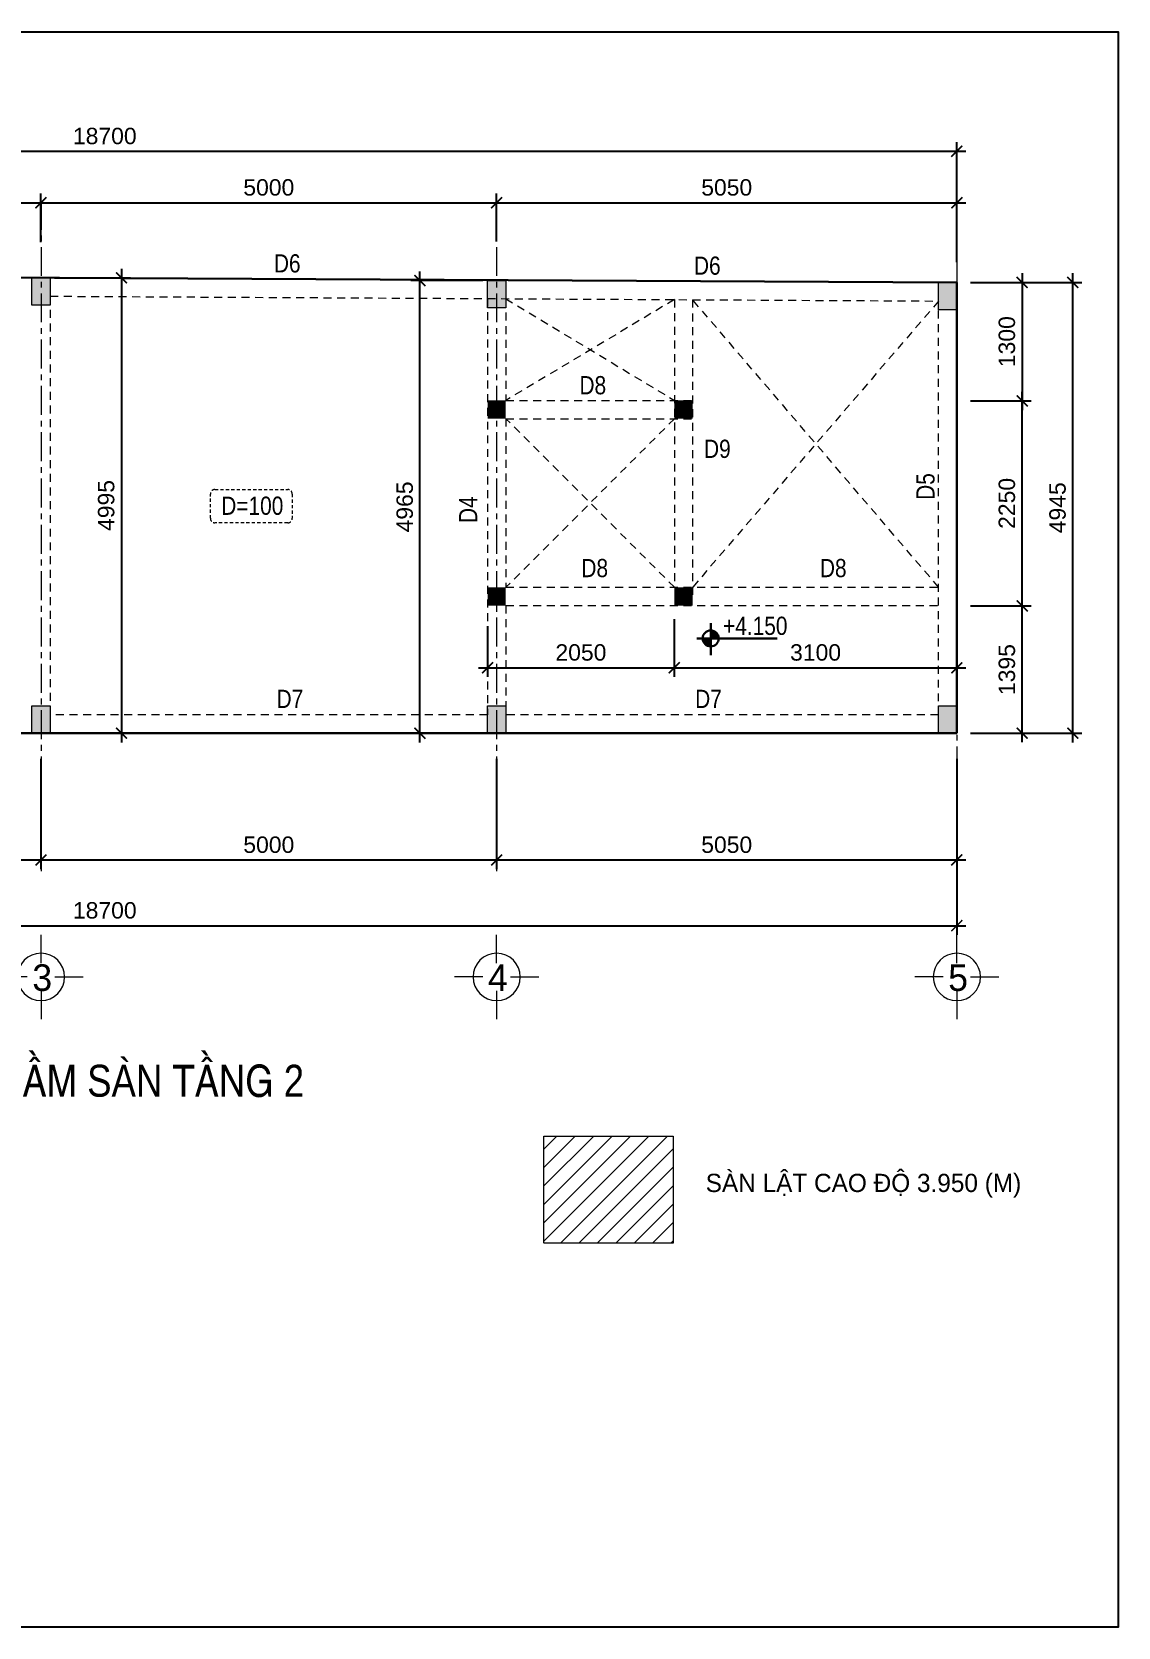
# Model space of a CAD drawing. Header units: millimetres. Extents: x -559287 to -299624, y 2351330 to 2655682.
# Drawn here: x -523494 to -511574, y 2534803 to 2552301 of the extents above; entities that cross this region are included whole.
import ezdxf
from ezdxf.enums import TextEntityAlignment as Align

# ---------------------------------------------------------------- set-up
doc = ezdxf.new("R2010")
doc.units = ezdxf.units.MM
doc.header["$LTSCALE"] = 10
for name, pattern in [('ACAD_ISO04W100', [30, 24, -3, 0, -3]), ('CENTER', [50.8, 31.75, -6.35, 6.35, -6.35]), ('HIDDEN', [0.3, 0.175, -0.125]), ('HIDDENX2', [0.75, 0.5, -0.25])]:
    doc.linetypes.add(name, pattern=pattern)
doc.layers.get('0').update_dxf_attribs({"lineweight": 20})
doc.layers.get('Defpoints').update_dxf_attribs({"lineweight": 20})
for name, color, linetype, lineweight in [('BTCT', 7, 'Continuous', 20), ('Dim', 251, 'Continuous', 15), ('Hatch', 137, 'Continuous', 5), ('kata_text', 7, 'Continuous', 30), ('Net khuat', 76, 'HIDDENX2', 15), ('Net-thay', 252, 'Continuous', 9), ('Text', 54, 'Continuous', 25), ('Tim', 144, 'CENTER', 9), ('Tuong', 1, 'Continuous', 30)]:
    doc.layers.add(name, color=color, linetype=linetype, lineweight=lineweight)
doc.layers.add('L7-03', color=7, linetype='Continuous')
doc.layers.add('ththep', color=3, linetype='Continuous')
doc.styles.add('HELVE', font='VHAVAN.TTF', dxfattribs={"height": 800})
doc.styles.add('kata_text', font='VHELVCN.TTF')
doc.styles.add('NGHIA5', font='arial_0.ttf', dxfattribs={"height": 180})
doc.styles.add('STYLE1-S1', font='VHARIALN.TTF')
doc.styles.add('TEXT', font='VHELVCN.TTF')
doc.styles.add('THUONG', font='VHAVAN.TTF')
doc.dimstyles.new('dim100', dxfattribs={"dimscale": 100, "dimtxt": 180, "dimasz": 1.2, "dimexe": 1, "dimexo": 1.5, "dimgap": 0.75, "dimtad": 1, "dimdec": 0, "dimzin": 0, "dimdsep": 46, "dimtxsty": 'NGHIA5', "dimblk1": 'ARCHTICK', "dimblk2": 'ARCHTICK', "dimsah": 1, "dimcen": 0.09, "dimdle": 1, "dimclrd": 256, "dimclre": 256, "dimclrt": 54, "dimadec": 0, "dimazin": 0, "dimtfac": 1, "dimtdec": 0, "dimtofl": 0, "dimtmove": 2, "dimatfit": 3, "dimfxl": 0, "dimtolj": 1, "dimtzin": 0, "dimarcsym": 0})

# ---------------------------------------------------------------- blocks, each defined once
blk = doc.blocks.new('_ARCHTICK')
at = {"color": 0, "linetype": 'ByBlock', "const_width": 0.15}
blk.add_lwpolyline([(-0.5, -0.5), (0.5, 0.5)], dxfattribs=at)
blk = doc.blocks.new('*D127')
at = {"layer": 'Defpoints', "color": 0, "transparency": 16777216}
for p in [(-526944, 2544478), (-523394, 2544478), (-523394, 2543218)]:
    blk.add_point(p, dxfattribs=at)
at = {"layer": 'Dim', "lineweight": -2, "transparency": 16777216}
for p, q in [((-526944, 2544328), (-526944, 2543118)), ((-523394, 2544328), (-523394, 2543118)), ((-527044, 2543218), (-523294, 2543218))]:
    blk.add_line(p, q, dxfattribs=at)
at = {"layer": 'Dim', "lineweight": -2, "transparency": 16777216, "xscale": 120, "yscale": 120, "zscale": 120, "rotation": 180}
blk.add_blockref('_ARCHTICK', (-526944, 2543218), dxfattribs=at)
at = {"layer": 'Dim', "lineweight": -2, "transparency": 16777216, "xscale": 120, "yscale": 120, "zscale": 120}
blk.add_blockref('_ARCHTICK', (-523394, 2543218), dxfattribs=at)
at = {"layer": 'Dim', "color": 54, "transparency": 16777216, "insert": (-525169, 2543384), "char_height": 180, "attachment_point": 5, "style": 'NGHIA5'}
blk.add_mtext('\\A1;3550', dxfattribs=at)
blk = doc.blocks.new('*D128')
at = {"layer": 'Defpoints', "color": 0, "transparency": 16777216}
for p in [(-523394, 2544478), (-518394, 2544478), (-518394, 2543218)]:
    blk.add_point(p, dxfattribs=at)
at = {"layer": 'Dim', "lineweight": -2, "transparency": 16777216}
for p, q in [((-523394, 2544328), (-523394, 2543118)), ((-518394, 2544328), (-518394, 2543118)), ((-523494, 2543218), (-518294, 2543218))]:
    blk.add_line(p, q, dxfattribs=at)
at = {"layer": 'Dim', "lineweight": -2, "transparency": 16777216, "xscale": 120, "yscale": 120, "zscale": 120, "rotation": 180}
blk.add_blockref('_ARCHTICK', (-523394, 2543218), dxfattribs=at)
at = {"layer": 'Dim', "lineweight": -2, "transparency": 16777216, "xscale": 120, "yscale": 120, "zscale": 120}
blk.add_blockref('_ARCHTICK', (-518394, 2543218), dxfattribs=at)
at = {"layer": 'Dim', "color": 54, "transparency": 16777216, "insert": (-520894, 2543384), "char_height": 180, "attachment_point": 5, "style": 'NGHIA5'}
blk.add_mtext('\\A1;5000', dxfattribs=at)
blk = doc.blocks.new('*D129')
at = {"layer": 'Defpoints', "color": 0, "transparency": 16777216}
for p in [(-518394, 2544478), (-513344, 2544478), (-513344, 2543218)]:
    blk.add_point(p, dxfattribs=at)
at = {"layer": 'Dim', "lineweight": -2, "transparency": 16777216}
for p, q in [((-518394, 2544328), (-518394, 2543118)), ((-513344, 2544328), (-513344, 2543118)), ((-518494, 2543218), (-513244, 2543218))]:
    blk.add_line(p, q, dxfattribs=at)
at = {"layer": 'Dim', "lineweight": -2, "transparency": 16777216, "xscale": 120, "yscale": 120, "zscale": 120, "rotation": 180}
blk.add_blockref('_ARCHTICK', (-518394, 2543218), dxfattribs=at)
at = {"layer": 'Dim', "lineweight": -2, "transparency": 16777216, "xscale": 120, "yscale": 120, "zscale": 120}
blk.add_blockref('_ARCHTICK', (-513344, 2543218), dxfattribs=at)
at = {"layer": 'Dim', "color": 54, "transparency": 16777216, "insert": (-515869, 2543384), "char_height": 180, "attachment_point": 5, "style": 'NGHIA5'}
blk.add_mtext('\\A1;5050', dxfattribs=at)
blk = doc.blocks.new('*D130')
at = {"layer": 'Defpoints', "color": 0, "transparency": 16777216}
for p in [(-532044, 2544478), (-513344, 2544478), (-513344, 2542497)]:
    blk.add_point(p, dxfattribs=at)
at = {"layer": 'Dim', "lineweight": -2, "transparency": 16777216}
for p, q in [((-532044, 2544328), (-532044, 2542397)), ((-513344, 2544328), (-513344, 2542397)), ((-532144, 2542497), (-513244, 2542497))]:
    blk.add_line(p, q, dxfattribs=at)
at = {"layer": 'Dim', "lineweight": -2, "transparency": 16777216, "xscale": 120, "yscale": 120, "zscale": 120, "rotation": 180}
blk.add_blockref('_ARCHTICK', (-532044, 2542497), dxfattribs=at)
at = {"layer": 'Dim', "lineweight": -2, "transparency": 16777216, "xscale": 120, "yscale": 120, "zscale": 120}
blk.add_blockref('_ARCHTICK', (-513344, 2542497), dxfattribs=at)
at = {"layer": 'Dim', "color": 54, "transparency": 16777216, "insert": (-522694, 2542664), "char_height": 180, "attachment_point": 5, "style": 'NGHIA5'}
blk.add_mtext('\\A1;18700', dxfattribs=at)
blk = doc.blocks.new('truc ngang-helve')
for points in [[(0, -4.8), (0, 0)], [(-2.33, -7.13), (-7.13, -7.13)], [(2.33, -7.13), (7.13, -7.13)], [(0, -9.45), (0, -14.26)]]:
    blk.add_lwpolyline(points)
blk.add_circle((0, -7.13), 4)
at = {"style": 'HELVE'}
blk.add_attdef('A', text='', height=4.5, dxfattribs=at).set_placement((0.03, -7.01), align=Align.MIDDLE_CENTER)
blk = doc.blocks.new('*D133')
at = {"layer": 'Defpoints', "color": 0, "transparency": 16777216}
for p in [(-523394, 2550427), (-526944, 2549852), (-523394, 2549846)]:
    blk.add_point(p, dxfattribs=at)
at = {"layer": 'Dim', "lineweight": -2, "transparency": 16777216}
for p, q in [((-526944, 2550002), (-526944, 2550527)), ((-523394, 2549996), (-523394, 2550527)), ((-527044, 2550427), (-523294, 2550427))]:
    blk.add_line(p, q, dxfattribs=at)
at = {"layer": 'Dim', "lineweight": -2, "transparency": 16777216, "xscale": 120, "yscale": 120, "zscale": 120, "rotation": 180}
blk.add_blockref('_ARCHTICK', (-526944, 2550427), dxfattribs=at)
at = {"layer": 'Dim', "lineweight": -2, "transparency": 16777216, "xscale": 120, "yscale": 120, "zscale": 120}
blk.add_blockref('_ARCHTICK', (-523394, 2550427), dxfattribs=at)
at = {"layer": 'Dim', "color": 54, "transparency": 16777216, "insert": (-525169, 2550594), "char_height": 180, "attachment_point": 5, "style": 'NGHIA5'}
blk.add_mtext('\\A1;3550', dxfattribs=at)
blk = doc.blocks.new('*D134')
at = {"layer": 'Defpoints', "color": 0, "transparency": 16777216}
for p in [(-518394, 2550427), (-523394, 2549846), (-518394, 2549852)]:
    blk.add_point(p, dxfattribs=at)
at = {"layer": 'Dim', "lineweight": -2, "transparency": 16777216}
for p, q in [((-523394, 2549996), (-523394, 2550527)), ((-518394, 2550002), (-518394, 2550527)), ((-523494, 2550427), (-518294, 2550427))]:
    blk.add_line(p, q, dxfattribs=at)
at = {"layer": 'Dim', "lineweight": -2, "transparency": 16777216, "xscale": 120, "yscale": 120, "zscale": 120, "rotation": 180}
blk.add_blockref('_ARCHTICK', (-523394, 2550427), dxfattribs=at)
at = {"layer": 'Dim', "lineweight": -2, "transparency": 16777216, "xscale": 120, "yscale": 120, "zscale": 120}
blk.add_blockref('_ARCHTICK', (-518394, 2550427), dxfattribs=at)
at = {"layer": 'Dim', "color": 54, "transparency": 16777216, "insert": (-520894, 2550594), "char_height": 180, "attachment_point": 5, "style": 'NGHIA5'}
blk.add_mtext('\\A1;5000', dxfattribs=at)
blk = doc.blocks.new('*D135')
at = {"layer": 'Defpoints', "color": 0, "transparency": 16777216}
for p in [(-513344, 2550427), (-518394, 2549852), (-513344, 2549624)]:
    blk.add_point(p, dxfattribs=at)
at = {"layer": 'Dim', "lineweight": -2, "transparency": 16777216}
for p, q in [((-518394, 2550002), (-518394, 2550527)), ((-513344, 2549774), (-513344, 2550527)), ((-518494, 2550427), (-513244, 2550427))]:
    blk.add_line(p, q, dxfattribs=at)
at = {"layer": 'Dim', "lineweight": -2, "transparency": 16777216, "xscale": 120, "yscale": 120, "zscale": 120, "rotation": 180}
blk.add_blockref('_ARCHTICK', (-518394, 2550427), dxfattribs=at)
at = {"layer": 'Dim', "lineweight": -2, "transparency": 16777216, "xscale": 120, "yscale": 120, "zscale": 120}
blk.add_blockref('_ARCHTICK', (-513344, 2550427), dxfattribs=at)
at = {"layer": 'Dim', "color": 54, "transparency": 16777216, "insert": (-515869, 2550594), "char_height": 180, "attachment_point": 5, "style": 'NGHIA5'}
blk.add_mtext('\\A1;5050', dxfattribs=at)
blk = doc.blocks.new('*D136')
at = {"layer": 'Defpoints', "color": 0, "transparency": 16777216}
for p in [(-513344, 2550991), (-532044, 2549852), (-513344, 2549688)]:
    blk.add_point(p, dxfattribs=at)
at = {"layer": 'Dim', "lineweight": -2, "transparency": 16777216}
for p, q in [((-532044, 2550002), (-532044, 2551091)), ((-513344, 2549838), (-513344, 2551091)), ((-532144, 2550991), (-513244, 2550991))]:
    blk.add_line(p, q, dxfattribs=at)
at = {"layer": 'Dim', "lineweight": -2, "transparency": 16777216, "xscale": 120, "yscale": 120, "zscale": 120, "rotation": 180}
blk.add_blockref('_ARCHTICK', (-532044, 2550991), dxfattribs=at)
at = {"layer": 'Dim', "lineweight": -2, "transparency": 16777216, "xscale": 120, "yscale": 120, "zscale": 120}
blk.add_blockref('_ARCHTICK', (-513344, 2550991), dxfattribs=at)
at = {"layer": 'Dim', "color": 54, "transparency": 16777216, "insert": (-522694, 2551158), "char_height": 180, "attachment_point": 5, "style": 'NGHIA5'}
blk.add_mtext('\\A1;18700', dxfattribs=at)
blk = doc.blocks.new('*D137')
at = {"layer": 'Defpoints', "color": 0, "transparency": 16777216}
for p in [(-513344, 2546004), (-512627, 2546004), (-513344, 2544609)]:
    blk.add_point(p, dxfattribs=at)
at = {"layer": 'Dim', "lineweight": -2, "transparency": 16777216}
for p, q in [((-513194, 2546004), (-512527, 2546004)), ((-512627, 2544509), (-512627, 2546104)), ((-513194, 2544609), (-512527, 2544609))]:
    blk.add_line(p, q, dxfattribs=at)
at = {"layer": 'Dim', "lineweight": -2, "transparency": 16777216, "xscale": 120, "yscale": 120, "zscale": 120}
for p, rotation in [((-512627, 2546004), 90), ((-512627, 2544609), 270)]:
    blk.add_blockref('_ARCHTICK', p, dxfattribs=dict(at, rotation=rotation))
at = {"layer": 'Dim', "color": 54, "transparency": 16777216, "insert": (-512794, 2545306), "char_height": 180, "attachment_point": 5, "rotation": 90, "style": 'NGHIA5'}
blk.add_mtext('\\A1;1395', dxfattribs=at)
blk = doc.blocks.new('*D138')
at = {"layer": 'Defpoints', "color": 0, "transparency": 16777216}
for p in [(-513344, 2548253), (-512627, 2548253), (-513344, 2546004)]:
    blk.add_point(p, dxfattribs=at)
at = {"layer": 'Dim', "lineweight": -2, "transparency": 16777216}
for p, q in [((-513194, 2548253), (-512527, 2548253)), ((-512627, 2545904), (-512627, 2548353)), ((-513194, 2546004), (-512527, 2546004))]:
    blk.add_line(p, q, dxfattribs=at)
at = {"layer": 'Dim', "lineweight": -2, "transparency": 16777216, "xscale": 120, "yscale": 120, "zscale": 120}
for p, rotation in [((-512627, 2548253), 90), ((-512627, 2546004), 270)]:
    blk.add_blockref('_ARCHTICK', p, dxfattribs=dict(at, rotation=rotation))
at = {"layer": 'Dim', "color": 54, "transparency": 16777216, "insert": (-512794, 2547129), "char_height": 180, "attachment_point": 5, "rotation": 90, "style": 'NGHIA5'}
blk.add_mtext('\\A1;2250', dxfattribs=at)
blk = doc.blocks.new('*D139')
at = {"layer": 'Defpoints', "color": 0, "transparency": 16777216}
for p in [(-513344, 2549553), (-513344, 2548253), (-512627, 2548253)]:
    blk.add_point(p, dxfattribs=at)
at = {"layer": 'Dim', "lineweight": -2, "transparency": 16777216}
for p, q in [((-512627, 2549653), (-512627, 2548153)), ((-513194, 2549553), (-512527, 2549553)), ((-513194, 2548253), (-512527, 2548253))]:
    blk.add_line(p, q, dxfattribs=at)
at = {"layer": 'Dim', "lineweight": -2, "transparency": 16777216, "xscale": 120, "yscale": 120, "zscale": 120}
for p, rotation in [((-512627, 2549553), 90), ((-512627, 2548253), 270)]:
    blk.add_blockref('_ARCHTICK', p, dxfattribs=dict(at, rotation=rotation))
at = {"layer": 'Dim', "color": 54, "transparency": 16777216, "insert": (-512794, 2548903), "char_height": 180, "attachment_point": 5, "rotation": 90, "style": 'NGHIA5'}
blk.add_mtext('\\A1;1300', dxfattribs=at)
blk = doc.blocks.new('*D140')
at = {"layer": 'Defpoints', "color": 0, "transparency": 16777216}
for p in [(-513344, 2549553), (-512071, 2549553), (-513344, 2544608)]:
    blk.add_point(p, dxfattribs=at)
at = {"layer": 'Dim', "lineweight": -2, "transparency": 16777216}
for p, q in [((-512071, 2544508), (-512071, 2549653)), ((-513194, 2549553), (-511971, 2549553)), ((-513194, 2544608), (-511971, 2544608))]:
    blk.add_line(p, q, dxfattribs=at)
at = {"layer": 'Dim', "lineweight": -2, "transparency": 16777216, "xscale": 120, "yscale": 120, "zscale": 120}
for p, rotation in [((-512071, 2549553), 90), ((-512071, 2544608), 270)]:
    blk.add_blockref('_ARCHTICK', p, dxfattribs=dict(at, rotation=rotation))
at = {"layer": 'Dim', "color": 54, "transparency": 16777216, "insert": (-512238, 2547081), "char_height": 180, "attachment_point": 5, "rotation": 90, "style": 'NGHIA5'}
blk.add_mtext('\\A1;4945', dxfattribs=at)
blk = doc.blocks.new('*D141')
at = {"layer": 'Defpoints', "color": 0, "transparency": 16777216}
for p in [(-516444, 2546008), (-518494, 2545933), (-516444, 2545326)]:
    blk.add_point(p, dxfattribs=at)
at = {"layer": 'Dim', "lineweight": -2, "transparency": 16777216}
for p, q in [((-518494, 2545783), (-518494, 2545226)), ((-516444, 2545858), (-516444, 2545226)), ((-518594, 2545326), (-516344, 2545326))]:
    blk.add_line(p, q, dxfattribs=at)
at = {"layer": 'Dim', "lineweight": -2, "transparency": 16777216, "xscale": 120, "yscale": 120, "zscale": 120, "rotation": 180}
blk.add_blockref('_ARCHTICK', (-518494, 2545326), dxfattribs=at)
at = {"layer": 'Dim', "lineweight": -2, "transparency": 16777216, "xscale": 120, "yscale": 120, "zscale": 120}
blk.add_blockref('_ARCHTICK', (-516444, 2545326), dxfattribs=at)
at = {"layer": 'Dim', "color": 54, "transparency": 16777216, "insert": (-517469, 2545493), "char_height": 180, "attachment_point": 5, "style": 'NGHIA5'}
blk.add_mtext('\\A1;2050', dxfattribs=at)
blk = doc.blocks.new('*D142')
at = {"layer": 'Defpoints', "color": 0, "transparency": 16777216}
for p in [(-516444, 2546008), (-513344, 2546003), (-513344, 2545326)]:
    blk.add_point(p, dxfattribs=at)
at = {"layer": 'Dim', "lineweight": -2, "transparency": 16777216}
for p, q in [((-516444, 2545858), (-516444, 2545226)), ((-513344, 2545853), (-513344, 2545226)), ((-516544, 2545326), (-513244, 2545326))]:
    blk.add_line(p, q, dxfattribs=at)
at = {"layer": 'Dim', "lineweight": -2, "transparency": 16777216, "xscale": 120, "yscale": 120, "zscale": 120, "rotation": 180}
blk.add_blockref('_ARCHTICK', (-516444, 2545326), dxfattribs=at)
at = {"layer": 'Dim', "lineweight": -2, "transparency": 16777216, "xscale": 120, "yscale": 120, "zscale": 120}
blk.add_blockref('_ARCHTICK', (-513344, 2545326), dxfattribs=at)
at = {"layer": 'Dim', "color": 54, "transparency": 16777216, "insert": (-514894, 2545493), "char_height": 180, "attachment_point": 5, "style": 'NGHIA5'}
blk.add_mtext('\\A1;3100', dxfattribs=at)
blk = doc.blocks.new('*D179')
at = {"layer": 'Defpoints', "color": 0, "transparency": 16777216}
for p in [(-523394, 2549603), (-523394, 2544608), (-522511, 2544608)]:
    blk.add_point(p, dxfattribs=at)
at = {"layer": 'Dim', "lineweight": -2, "transparency": 16777216}
for p, q in [((-522511, 2549703), (-522511, 2544508)), ((-523244, 2549603), (-522411, 2549603)), ((-523244, 2544608), (-522411, 2544608))]:
    blk.add_line(p, q, dxfattribs=at)
at = {"layer": 'Dim', "lineweight": -2, "transparency": 16777216, "xscale": 120, "yscale": 120, "zscale": 120}
for p, rotation in [((-522511, 2549603), 90), ((-522511, 2544608), 270)]:
    blk.add_blockref('_ARCHTICK', p, dxfattribs=dict(at, rotation=rotation))
at = {"layer": 'Dim', "color": 54, "transparency": 16777216, "insert": (-522678, 2547106), "char_height": 180, "attachment_point": 5, "rotation": 90, "style": 'NGHIA5'}
blk.add_mtext('\\A1;4995', dxfattribs=at)
blk = doc.blocks.new('*D180')
at = {"layer": 'Defpoints', "color": 0, "transparency": 16777216}
for p in [(-519235, 2549573), (-518394, 2549573), (-518394, 2544608)]:
    blk.add_point(p, dxfattribs=at)
at = {"layer": 'Dim', "lineweight": -2, "transparency": 16777216}
for p, q in [((-519235, 2544508), (-519235, 2549673)), ((-518544, 2549573), (-519335, 2549573)), ((-518544, 2544608), (-519335, 2544608))]:
    blk.add_line(p, q, dxfattribs=at)
at = {"layer": 'Dim', "lineweight": -2, "transparency": 16777216, "xscale": 120, "yscale": 120, "zscale": 120}
for p, rotation in [((-519235, 2549573), 90), ((-519235, 2544608), 270)]:
    blk.add_blockref('_ARCHTICK', p, dxfattribs=dict(at, rotation=rotation))
at = {"layer": 'Dim', "color": 54, "transparency": 16777216, "insert": (-519402, 2547090), "char_height": 180, "attachment_point": 5, "rotation": 90, "style": 'NGHIA5'}
blk.add_mtext('\\A1;4965', dxfattribs=at)
blk = doc.blocks.new('COS-MB')
h = blk.add_hatch(color=256)
h.paths.add_polyline_path([(200, 0, 0.414214), (0, 200), (0, 0)])
h.paths.add_polyline_path([(0, 0), (-200, 0, 0.414214), (0, -200)])
for p, q in [((-343, 0), (1657, 0)), ((0, -420), (0, 380))]:
    blk.add_line(p, q)
blk.add_circle((0, 0), 200)
at = {"style": 'TEXT', "width": 0.8}
blk.add_attdef('%%P0.000', (308, 87), '', height=400, dxfattribs=at)

msp = doc.modelspace()

# ---------------------------------------------------------------- hatches: boundary and pattern name
at = {"layer": 'Hatch'}
h = msp.add_hatch(dxfattribs=at)
h.set_pattern_fill('ANSI31', color=256, scale=45, style=0)
h.set_pattern_definition([(45, (-481897.51, 2354571.15), (-101.02788, 101.02788), [])])
h.paths.add_polyline_path([(-516458.5, 2540189.1), (-517876.1, 2540189.1), (-517876.1, 2539015.6), (-516458.5, 2539015.6)])

# ---------------------------------------------------------------- linework, layer by layer
at = {"color": 251, "linetype": 'ACAD_ISO04W100', "ltscale": 20}
msp.add_line((-513343.6, 2550549), (-513343.6, 2548702.9), dxfattribs=at)
at = {"layer": 'BTCT'}
for points in [[(-523292.8, 2549602.3), (-523292.8, 2549302.3), (-523492.8, 2549302.3), (-523492.8, 2549602.3)], [(-518293.2, 2549575), (-518293.2, 2549275), (-518493.2, 2549275), (-518493.2, 2549575)], [(-513543.6, 2549253.1), (-513543.6, 2549553.1), (-513343.6, 2549553.1), (-513343.6, 2549253.1)], [(-523493.8, 2544607.9), (-523493.8, 2544907.9), (-523293.8, 2544907.9), (-523293.8, 2544607.9)], [(-518493.8, 2544607.9), (-518493.8, 2544907.9), (-518293.8, 2544907.9), (-518293.8, 2544607.9)], [(-513343.8, 2544907.9), (-513343.8, 2544607.9), (-513543.8, 2544607.9), (-513543.8, 2544907.9)]]:
    msp.add_lwpolyline(points, close=True, dxfattribs=at)
for points in [[(-523492.8, 2549602.3), (-523292.8, 2549602.3), (-523492.8, 2549302.3), (-523292.8, 2549302.3)], [(-518493.2, 2549575), (-518293.2, 2549575), (-518493.2, 2549275), (-518293.2, 2549275)], [(-513343.6, 2549253.1), (-513543.6, 2549253.1), (-513343.6, 2549553.1), (-513543.6, 2549553.1)], [(-523293.8, 2544607.9), (-523493.8, 2544607.9), (-523293.8, 2544907.9), (-523493.8, 2544907.9)], [(-518293.8, 2544607.9), (-518493.8, 2544607.9), (-518293.8, 2544907.9), (-518493.8, 2544907.9)], [(-513543.8, 2544907.9), (-513343.8, 2544907.9), (-513543.8, 2544607.9), (-513343.8, 2544607.9)]]:
    msp.add_solid(points, dxfattribs=at)
at = {"layer": 'L7-03'}
for points in [[(-518493.8, 2548258.4), (-518493.8, 2548058.4), (-518293.8, 2548258.4), (-518293.8, 2548058.4)], [(-516443.8, 2548258.4), (-516443.8, 2548058.4), (-516243.8, 2548258.4), (-516243.8, 2548058.4)], [(-518493.8, 2546208.4), (-518493.8, 2546008.4), (-518293.8, 2546208.4), (-518293.8, 2546008.4)], [(-516443.8, 2546208.4), (-516443.8, 2546008.4), (-516243.8, 2546208.4), (-516243.8, 2546008.4)]]:
    msp.add_solid(points, dxfattribs=at)
at = {"layer": 'Net khuat', "linetype": 'HIDDEN', "ltscale": 50}
for p, q in [((-523293.8, 2549401.7), (-523293.8, 2544807.9)), ((-523293.8, 2549401.7), (-513543.6, 2549348.7)), ((-518493.8, 2549375.5), (-518493.8, 2544807.9)), ((-518293.8, 2549374.4), (-518293.8, 2548258.4)), ((-518293.8, 2549374.4), (-516443.8, 2548258.4)), ((-516443.8, 2549364.6), (-518293.8, 2548258.4)), ((-516443.8, 2549364.6), (-516443.8, 2546214)), ((-516243.8, 2549363.5), (-516243.8, 2546113.9)), ((-513543.9, 2546208.4), (-516243.8, 2549363.5)), ((-513543.6, 2549348.7), (-516243.8, 2546208.4)), ((-513544, 2544807.9), (-513543.6, 2549348.7)), ((-518293.8, 2548258.4), (-516243.8, 2548258.4)), ((-518293.8, 2548058.4), (-516243.8, 2548058.4)), ((-518293.8, 2548058.4), (-518293.8, 2546208.4)), ((-516443.8, 2548058.4), (-518293.8, 2546208.4)), ((-516443.8, 2546208.4), (-518293.8, 2548058.4)), ((-518293.8, 2546208.4), (-513543.9, 2546208.4)), ((-518293.8, 2546008.4), (-513543.9, 2546008.2)), ((-518293.8, 2546008.4), (-518293.8, 2544807.9)), ((-518493.8, 2544807.9), (-523293.8, 2544807.9)), ((-513544, 2544807.9), (-518293.8, 2544807.9))]:
    msp.add_line(p, q, dxfattribs=at)
at = {"layer": 'Net khuat', "linetype": 'HIDDEN', "ltscale": 20}
for p, q in [((-521535.6, 2546966), (-521535.6, 2547231)), ((-521485.6, 2547281), (-520686.1, 2547281)), ((-520636.1, 2547231), (-520636.1, 2546966)), ((-520686.1, 2546916), (-521485.6, 2546916))]:
    msp.add_line(p, q, dxfattribs=at)
at = {"layer": 'Net khuat'}
msp.add_lwpolyline([(-517876.1, 2540189.1), (-516458.5, 2540189.1), (-516458.5, 2539015.6), (-517876.1, 2539015.6)], close=True, dxfattribs=at)
at = {"layer": 'Net khuat', "linetype": 'HIDDEN', "ltscale": 20}
for centre, start, end in [((-521485.6, 2547231), 90, 180), ((-520686.1, 2547231), 0, 90), ((-521485.6, 2546966), 180, 270), ((-520686.1, 2546966), 270, 0)]:
    msp.add_arc(centre, 50, start, end, dxfattribs=at)
at = {"layer": 'ththep'}
msp.add_lwpolyline([(-535994.9, 2552300.9), (-511574.1, 2552300.9), (-511574.1, 2534803), (-535994.9, 2534803)], close=True, dxfattribs=at)
at = {"layer": 'Tim'}
for p, q in [((-523393.8, 2550449), (-523393.8, 2543093.4)), ((-518393.8, 2550449), (-518393.8, 2543093.4)), ((-513343.8, 2547002.9), (-513343.8, 2543093.4))]:
    msp.add_line(p, q, dxfattribs=at)
at = {"layer": 'Tuong'}
for p, q in [((-532042.7, 2549647.7), (-513343.5, 2549552.6)), ((-513343.5, 2549552.6), (-513344, 2544607.9)), ((-513344, 2544607.9), (-533475.4, 2544607.9))]:
    msp.add_line(p, q, dxfattribs=at)

# ---------------------------------------------------------------- block references
at = {"layer": 'kata_text'}
ref = msp.add_blockref('COS-MB', (-516045.1, 2545648.2), dxfattribs=dict(at, xscale=0.4399999999906868, yscale=0.4399999999906868, zscale=0.4399999999906868))
ref.add_attrib('%%P0.000', '+4.150', (-515909.5, 2545686.3), dxfattribs={"layer": '0', "height": 200, "style": 'kata_text'})
at = {"layer": 'Net-thay'}
ref = msp.add_blockref('truc ngang-helve', (-523393.8, 2541472.3), dxfattribs=dict(at, xscale=-64.86479999998119, yscale=64.8648000000976, zscale=64.8648, rotation=180))
ref.add_attrib('A', '3', dxfattribs={"layer": '0', "height": 291.9, "style": 'HELVE'}).set_placement((-523380.1, 2541926.9), align=Align.MIDDLE_CENTER)
ref = msp.add_blockref('truc ngang-helve', (-518393.8, 2541472.3), dxfattribs=dict(at, xscale=-64.86479999998119, yscale=64.8648000000976, zscale=64.8648, rotation=180))
ref.add_attrib('A', '4', dxfattribs={"layer": '0', "height": 291.9, "style": 'HELVE'}).set_placement((-518380.1, 2541926.9), align=Align.MIDDLE_CENTER)
ref = msp.add_blockref('truc ngang-helve', (-513343.8, 2541472.3), dxfattribs=dict(at, xscale=-64.86479999998119, yscale=64.8648000000976, zscale=64.8648, rotation=180))
ref.add_attrib('A', '5', dxfattribs={"layer": '0', "height": 291.9, "style": 'HELVE'}).set_placement((-513330.1, 2541926.9), align=Align.MIDDLE_CENTER)

# ---------------------------------------------------------------- texts
at = {"layer": 'Text', "style": 'STYLE1-S1'}
for s, height, p in [('D6', 200, (-520838.1, 2549661.9)), ('D6', 200, (-516228.5, 2549637)), ('D8', 200, (-517484.9, 2548325.6)), ('D9', 200, (-516118, 2547627.8)), ('d=100', 200, (-521416, 2547003.5)), ('D8', 200, (-517463.8, 2546319.8)), ('D8', 200, (-514846.6, 2546319.8)), ('D7', 200, (-520808.8, 2544884.7)), ('D7', 200, (-516215.4, 2544884.7)), ('mÆt b»ng DÇM sµn tÇng 2', 350, (-526084.8, 2540621.2))]:
    msp.add_text(s, height=height, dxfattribs=at).set_placement(p)
for s, p in [('D5', (-513588.3, 2547167.8)), ('D4', (-518606.8, 2546914))]:
    msp.add_text(s, height=200, rotation=90, dxfattribs=at).set_placement(p)
at = {"layer": 'Text', "ltscale": 3, "style": 'THUONG'}
msp.add_text('SµN LËT CAO §é 3.950 (M)', height=200, dxfattribs=at).set_placement((-516099.8, 2539575.3))

# ---------------------------------------------------------------- dimensions: what is measured, and where the dimension line sits
at = {"layer": 'Dim'}
for base, p1, p2, picture, middle in [((-513343.6, 2550991.3), (-532043.9, 2549852.4), (-513343.6, 2549687.7), '*D136', (-522693.7, 2551158.2)), ((-523393.8, 2550426.9), (-526943.8, 2549852.4), (-523393.8, 2549846.3), '*D133', (-525168.8, 2550593.9)), ((-518393.8, 2550426.9), (-523393.8, 2549846.3), (-518393.8, 2549852.4), '*D134', (-520893.8, 2550593.8)), ((-513343.6, 2550426.9), (-518393.8, 2549852.4), (-513343.6, 2549624.4), '*D135', (-515868.7, 2550593.8)), ((-516443.7, 2545325.7), (-518493.7, 2545933.4), (-516443.7, 2546008.3), '*D141', (-517468.7, 2545492.6)), ((-513343.7, 2545325.7), (-516443.7, 2546008.3), (-513343.7, 2546002.8), '*D142', (-514893.7, 2545492.6)), ((-513343.8, 2542497), (-532043.5, 2544477.7), (-513343.8, 2544477.7), '*D130', (-522693.7, 2542663.9)), ((-523393.8, 2543217.5), (-526943.8, 2544477.7), (-523393.8, 2544477.7), '*D127', (-525168.8, 2543384.5)), ((-518393.8, 2543217.5), (-523393.8, 2544477.7), (-518393.8, 2544477.7), '*D128', (-520893.8, 2543384.4)), ((-513343.8, 2543217.5), (-518393.8, 2544477.7), (-513343.8, 2544477.7), '*D129', (-515868.8, 2543384.4))]:
    dim = msp.add_linear_dim(base=base, p1=p1, p2=p2, dimstyle='dim100', dxfattribs=at)
    dim.commit()
    dim.dimension.update_dxf_attribs({"geometry": picture, "text_midpoint": middle})
for base, p1, p2, angle, picture, middle in [((-522511.2, 2544607.9), (-523393.8, 2549603.3), (-523393.8, 2544607.9), 90, '*D179', (-522678.1, 2547105.6)), ((-519234.9, 2549573), (-518393.8, 2544607.9), (-518393.8, 2549573), 90, '*D180', (-519401.8, 2547090.5)), ((-512071.3, 2549553.1), (-513344, 2544607.9), (-513344, 2549553.1), 90, '*D140', (-512238.2, 2547080.5)), ((-512627.3, 2548253.4), (-513343.6, 2549553.1), (-513343.6, 2548253.4), 270, '*D139', (-512794.3, 2548903.2)), ((-512627.3, 2548253.4), (-513343.7, 2546003.8), (-513343.6, 2548253.4), 90, '*D138', (-512794.2, 2547128.6)), ((-512627.3, 2546003.8), (-513343.8, 2544608.9), (-513343.7, 2546003.8), 90, '*D137', (-512794.3, 2545306.4))]:
    dim = msp.add_linear_dim(base=base, p1=p1, p2=p2, angle=angle, dimstyle='dim100', dxfattribs=at)
    dim.commit()
    dim.dimension.update_dxf_attribs({"geometry": picture, "text_midpoint": middle})

doc.saveas('drawing.dxf')
